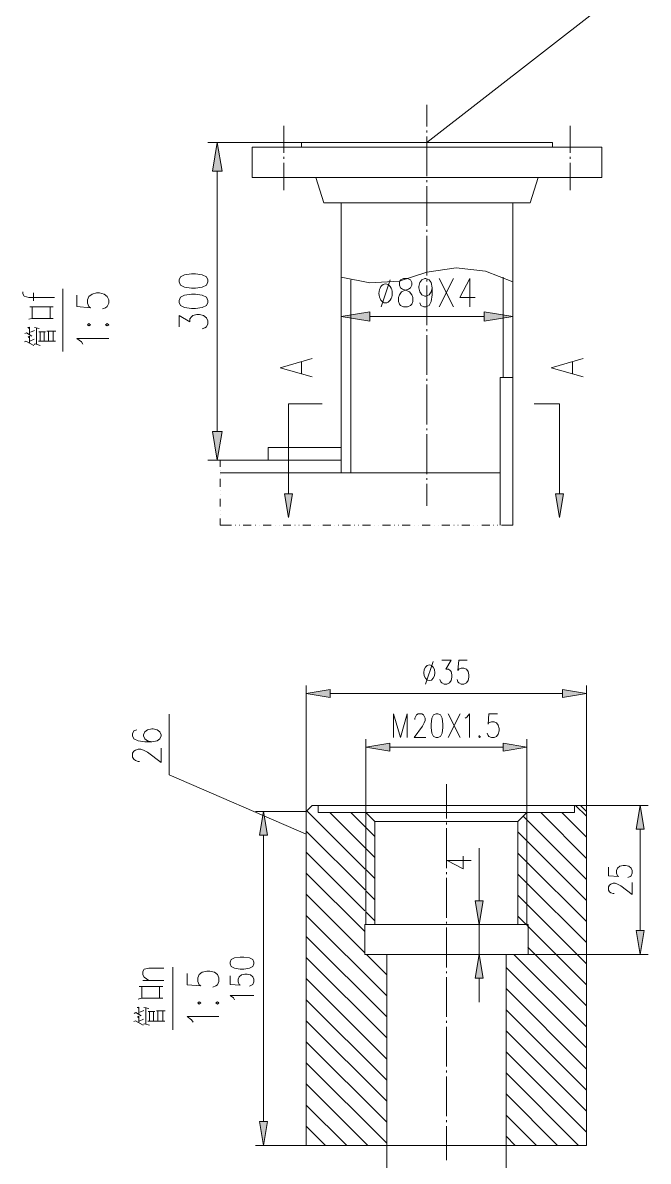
# Model space of a CAD drawing. Header units: millimetres. Extents: x 0 to 829, y 0 to 586.
# Drawn here: x 478.7 to 556.3, y 371.4 to 512.7 of the extents above; entities that cross this region are included whole.
import ezdxf

# ---------------------------------------------------------------- set-up
doc = ezdxf.new("R2010")
doc.units = ezdxf.units.MM

msp = doc.modelspace()

# ---------------------------------------------------------------- hatches: boundary and pattern name
h = msp.add_hatch(color=0)
h.dxf.hatch_style = 2
h.paths.add_polyline_path([(502.274417, 494.322806), (502.863556, 497.87175), (503.456222, 494.322806)])
h = msp.add_hatch(color=0)
h.dxf.hatch_style = 2
h.paths.add_polyline_path([(521.783028, 476.863833), (518.234083, 476.271167), (521.783028, 475.682028)])
h = msp.add_hatch(color=0)
h.dxf.hatch_style = 2
h.paths.add_polyline_path([(535.978806, 476.863833), (539.52775, 476.271167), (535.978806, 475.682028)])
h = msp.add_hatch(color=0)
h.dxf.hatch_style = 2
h.paths.add_polyline_path([(502.274417, 461.983667), (502.863556, 458.434722), (503.456222, 461.983667)])
h = msp.add_hatch(color=0)
h.dxf.hatch_style = 2
h.paths.add_polyline_path([(511.192639, 454.282528), (511.686528, 451.322722), (512.180417, 454.282528)])
h = msp.add_hatch(color=0)
h.dxf.hatch_style = 2
h.paths.add_polyline_path([(544.819417, 454.282528), (545.309778, 451.322722), (545.803667, 454.282528)])
h = msp.add_hatch(color=0)
h.dxf.hatch_style = 2
h.paths.add_polyline_path([(516.868833, 429.972611), (513.909028, 429.478722), (516.868833, 428.984833)])
h = msp.add_hatch(color=0)
h.dxf.hatch_style = 2
h.paths.add_polyline_path([(545.704889, 429.972611), (548.664694, 429.478722), (545.704889, 428.984833)])
h = msp.add_hatch(color=0)
h.dxf.hatch_style = 2
h.paths.add_polyline_path([(524.263056, 423.319222), (521.30325, 422.828861), (524.263056, 422.334972)])
h = msp.add_hatch(color=0)
h.dxf.hatch_style = 2
h.paths.add_polyline_path([(538.310667, 423.319222), (541.270472, 422.828861), (538.310667, 422.334972)])
h = msp.add_hatch(color=0)
h.dxf.hatch_style = 2
h.paths.add_polyline_path([(554.841833, 412.637111), (555.335722, 415.593389), (555.829611, 412.637111)])
h = msp.add_hatch(color=0)
h.dxf.hatch_style = 2
h.paths.add_polyline_path([(508.102306, 411.896278), (508.596194, 414.856083), (509.090083, 411.896278)])
h = msp.add_hatch(color=0)
h.dxf.hatch_style = 2
h.paths.add_polyline_path([(534.853444, 403.76475), (535.343806, 400.804944), (535.837694, 403.76475)])
h = msp.add_hatch(color=0)
h.dxf.hatch_style = 2
h.paths.add_polyline_path([(554.841833, 400.067639), (555.335722, 397.107833), (555.829611, 400.067639)])
h = msp.add_hatch(color=0)
h.dxf.hatch_style = 2
h.paths.add_polyline_path([(534.853444, 394.151556), (535.343806, 397.107833), (535.837694, 394.151556)])
h = msp.add_hatch(color=0)
h.dxf.hatch_style = 2
h.paths.add_polyline_path([(508.102306, 376.368028), (508.596194, 373.41175), (509.090083, 376.368028)])

# ---------------------------------------------------------------- linework, layer by layer
at = {"color": 0, "lineweight": 0}
for points in [[(528.880917, 497.87175), (550.188694, 514.473472)], [(528.880917, 502.560167), (528.880917, 499.854361)], [(511.136194, 499.924917), (511.136194, 496.562944)], [(528.880917, 499.364), (528.880917, 499.117056)], [(546.629167, 499.924917), (546.629167, 496.562944)], [(513.30225, 497.87175), (501.68175, 497.87175)], [(513.30225, 497.87175), (544.459583, 497.87175)], [(513.30225, 497.87175), (513.30225, 497.279083)], [(528.880917, 498.623167), (528.880917, 493.694861)], [(544.459583, 497.87175), (544.459583, 497.279083)], [(507.192139, 497.279083), (550.569694, 497.279083)], [(507.192139, 497.279083), (507.192139, 493.532583)], [(511.136194, 496.069056), (511.136194, 495.825639)], [(546.629167, 496.069056), (546.629167, 495.825639)], [(550.569694, 497.279083), (550.569694, 493.532583)], [(511.136194, 495.33175), (511.136194, 491.969778)], [(546.629167, 495.33175), (546.629167, 491.969778)], [(502.863556, 461.983667), (502.863556, 494.322806)], [(507.192139, 493.532583), (550.569694, 493.532583)], [(515.076722, 493.532583), (516.078611, 490.37875)], [(528.880917, 493.200972), (528.880917, 492.954028)], [(542.685111, 493.532583), (541.683222, 490.37875)], [(528.880917, 492.460139), (528.880917, 487.531833)], [(516.078611, 490.37875), (541.683222, 490.37875)], [(518.234083, 490.37875), (518.234083, 456.857806)], [(539.52775, 490.37875), (539.52775, 468.686444)], [(528.880917, 487.037944), (528.880917, 486.791)], [(528.880917, 486.300639), (528.880917, 481.368806)], [(518.234083, 481.146556), (521.797139, 480.433944), (525.427222, 480.649139), (528.880917, 481.781556)], [(539.52775, 480.578583), (536.123444, 481.905028), (532.493361, 482.31425), (528.880917, 481.781556)], [(518.234083, 481.146556), (518.234083, 475.089361)], [(519.415889, 480.804361), (519.415889, 456.857806)], [(524.3195, 480.836111), (523.1765, 477.4565)], [(529.515917, 479.823639), (529.388917, 479.315639), (529.134917, 478.976972), (528.753917, 478.807639), (528.626917, 478.807639), (528.245917, 478.976972), (527.995444, 479.315639), (527.868444, 479.823639), (527.868444, 479.989444), (527.995444, 480.497444), (528.245917, 480.836111), (528.626917, 481.005444), (528.753917, 481.005444), (529.134917, 480.836111), (529.388917, 480.497444), (529.515917, 479.823639), (529.515917, 478.976972), (529.388917, 478.130306), (529.134917, 477.625833), (528.753917, 477.4565), (528.499917, 477.4565), (528.118917, 477.625833), (527.995444, 477.9645)], [(528.880917, 480.878444), (528.880917, 480.6315)], [(530.401389, 477.4565), (532.175861, 481.005444)], [(530.401389, 481.005444), (532.175861, 477.4565)], [(534.204333, 481.005444), (532.937861, 478.638306), (534.839333, 478.638306)], [(534.204333, 481.005444), (534.204333, 477.4565)], [(538.345944, 481.157139), (538.345944, 468.686444)], [(539.52775, 480.578583), (539.52775, 475.089361)], [(478.744139, 479.350917), (478.744139, 479.072222), (478.931111, 478.79), (479.495556, 478.648889), (482.688194, 478.648889)], [(480.056472, 478.225556), (480.056472, 479.209806)], [(483.704194, 479.700167), (483.704194, 471.921417)], [(485.453972, 478.909944), (485.453972, 477.502361), (487.143778, 477.36125), (486.956806, 477.502361), (486.769833, 477.925694), (486.769833, 478.3455), (486.956806, 478.768833), (487.334278, 479.051056), (487.895194, 479.192167), (488.272667, 479.192167), (488.833583, 479.051056), (489.211056, 478.768833), (489.398028, 478.3455), (489.398028, 477.925694), (489.211056, 477.502361), (489.024083, 477.36125), (488.646611, 477.220139)], [(528.880917, 480.137611), (528.880917, 475.209306)], [(479.492028, 475.946611), (479.887139, 476.038333), (482.529444, 476.038333), (482.134333, 476.038333), (482.134333, 477.484722), (482.529444, 477.484722), (479.611972, 477.484722), (479.925944, 477.484722), (479.925944, 476.066556)], [(498.132806, 474.983528), (498.132806, 476.377), (499.483944, 475.618528), (499.483944, 475.996), (499.653278, 476.25), (499.822611, 476.377), (500.330611, 476.504), (500.669278, 476.504), (501.17375, 476.377), (501.512417, 476.123), (501.68175, 475.745528), (501.68175, 475.364528), (501.512417, 474.983528), (501.343083, 474.856528), (501.004417, 474.729528)], [(521.783028, 476.271167), (535.978806, 476.271167)], [(479.569639, 474.055722), (479.569639, 474.941194), (479.375611, 474.912972), (479.569639, 474.793028)], [(480.201111, 474.912972), (480.793778, 474.764806)], [(480.437472, 472.842167), (480.437472, 474.88475)], [(528.880917, 474.715417), (528.880917, 474.468472)], [(478.9805, 474.143917), (479.216861, 474.260333), (479.848333, 473.847583)], [(479.569639, 472.990333), (479.569639, 473.819361), (479.414417, 473.699417), (479.569639, 473.611222)], [(479.611972, 473.198472), (480.162306, 473.463056)], [(479.689583, 474.320306), (480.201111, 474.528444)], [(480.716167, 474.380278), (481.541667, 474.380278)], [(480.910194, 473.254917), (480.910194, 474.380278)], [(481.386444, 473.226694), (481.386444, 474.380278)], [(481.739222, 474.468472), (482.843417, 474.468472)], [(481.936778, 473.226694), (481.936778, 474.4085)], [(482.529444, 473.198472), (482.529444, 474.4085)], [(486.205389, 472.85275), (486.018417, 473.134972), (485.453972, 473.558306), (489.398028, 473.558306)], [(528.880917, 473.974583), (528.880917, 469.046278)], [(478.941694, 473.1385), (479.135722, 473.226694), (480.1235, 472.694)], [(480.162306, 472.813944), (480.28225, 472.870389), (480.910194, 472.694)], [(480.673833, 473.198472), (482.804611, 473.198472)], [(514.618111, 468.795806), (510.674056, 469.921167), (514.618111, 471.046528)], [(513.30225, 469.215611), (513.30225, 470.626722)], [(548.241361, 468.795806), (544.300833, 469.921167), (548.241361, 471.046528)], [(546.929028, 469.215611), (546.929028, 470.626722)], [(528.880917, 468.552389), (528.880917, 468.305444)], [(528.880917, 467.815083), (528.880917, 462.88325)], [(537.950833, 468.686444), (539.52775, 468.686444)], [(537.950833, 450.366694), (537.950833, 468.686444)], [(539.52775, 450.366694), (539.52775, 468.686444)], [(515.888111, 465.419722), (511.686528, 465.419722)], [(511.686528, 454.282528), (511.686528, 465.419722)], [(545.309778, 465.419722), (542.159472, 465.419722)], [(545.309778, 454.282528), (545.309778, 465.419722)], [(528.880917, 462.392889), (528.880917, 462.145944)], [(528.880917, 461.652056), (528.880917, 456.72375)], [(509.164167, 460.011639), (518.234083, 460.011639)], [(509.164167, 458.434722), (509.164167, 460.011639)], [(509.164167, 458.434722), (501.68175, 458.434722)], [(503.219861, 458.434722), (518.234083, 458.434722)], [(503.219861, 458.434722), (503.219861, 457.605694)], [(503.219861, 457.111806), (503.2375, 457.111806)], [(503.219861, 456.857806), (537.950833, 456.857806)], [(503.219861, 456.617917), (503.2375, 456.617917)], [(503.219861, 456.127556), (503.219861, 455.139778)], [(528.880917, 456.229861), (528.880917, 455.982917)], [(528.880917, 455.489028), (528.880917, 452.78675)], [(503.219861, 454.645889), (503.2375, 454.645889)], [(503.219861, 454.155528), (503.2375, 454.155528)], [(503.219861, 453.661639), (503.219861, 452.673861)], [(503.219861, 452.1835), (503.2375, 452.1835)], [(503.219861, 451.689611), (503.2375, 451.689611)], [(503.219861, 451.195722), (503.219861, 450.366694)], [(503.219861, 450.366694), (504.613333, 450.366694)], [(505.107222, 450.366694), (505.124861, 450.366694)], [(505.601111, 450.366694), (505.61875, 450.366694)], [(506.095, 450.366694), (507.07925, 450.366694)], [(507.573139, 450.366694), (507.590778, 450.366694)], [(508.067028, 450.366694), (508.084667, 450.366694)], [(508.557389, 450.366694), (509.545167, 450.366694)], [(510.035528, 450.366694), (510.053167, 450.366694)], [(510.529417, 450.366694), (510.547056, 450.366694)], [(511.023306, 450.366694), (512.007556, 450.366694)], [(512.501444, 450.366694), (512.519083, 450.366694)], [(512.995333, 450.366694), (513.012972, 450.366694)], [(513.489222, 450.366694), (514.473472, 450.366694)], [(514.967361, 450.366694), (514.985, 450.366694)], [(515.46125, 450.366694), (515.478889, 450.366694)], [(515.951611, 450.366694), (516.939389, 450.366694)], [(517.433278, 450.366694), (517.450917, 450.366694)], [(517.923639, 450.366694), (517.941278, 450.366694)], [(518.417528, 450.366694), (519.401778, 450.366694)], [(519.895667, 450.366694), (519.913306, 450.366694)], [(520.389556, 450.366694), (520.407194, 450.366694)], [(520.883444, 450.366694), (521.867694, 450.366694)], [(522.361583, 450.366694), (522.379222, 450.366694)], [(522.855472, 450.366694), (522.873111, 450.366694)], [(523.345833, 450.366694), (524.333611, 450.366694)], [(524.8275, 450.366694), (524.845139, 450.366694)], [(525.317861, 450.366694), (525.3355, 450.366694)], [(525.81175, 450.366694), (526.799528, 450.366694)], [(527.289889, 450.366694), (527.307528, 450.366694)], [(527.783778, 450.366694), (527.801417, 450.366694)], [(528.277667, 450.366694), (529.261917, 450.366694)], [(529.755806, 450.366694), (529.773444, 450.366694)], [(530.249694, 450.366694), (530.267333, 450.366694)], [(530.740056, 450.366694), (531.727833, 450.366694)], [(532.221722, 450.366694), (532.239361, 450.366694)], [(532.712083, 450.366694), (532.729722, 450.366694)], [(533.205972, 450.366694), (534.19375, 450.366694)], [(534.684111, 450.366694), (534.70175, 450.366694)], [(535.178, 450.366694), (535.195639, 450.366694)], [(535.671889, 450.366694), (536.656139, 450.366694)], [(537.150028, 450.366694), (537.167667, 450.366694)], [(537.643917, 450.366694), (537.661556, 450.366694)], [(538.134278, 450.366694), (539.52775, 450.366694)], [(529.649972, 433.479222), (528.697472, 430.664056)], [(530.704778, 433.620333), (531.868944, 433.620333), (531.233944, 432.494972), (531.551444, 432.494972), (531.763111, 432.353861), (531.868944, 432.21275), (531.97125, 431.789417), (531.97125, 431.507194), (531.868944, 431.083861), (531.657278, 430.801639), (531.339778, 430.664056), (531.022278, 430.664056), (530.704778, 430.801639), (530.598944, 430.94275), (530.493111, 431.224972)], [(533.872722, 433.620333), (532.817917, 433.620333), (532.712083, 432.353861), (532.817917, 432.494972), (533.135417, 432.636083), (533.452917, 432.636083), (533.770417, 432.494972), (533.978556, 432.21275), (534.084389, 431.789417), (534.084389, 431.507194), (533.978556, 431.083861), (533.770417, 430.801639), (533.452917, 430.664056), (533.135417, 430.664056), (532.817917, 430.801639), (532.712083, 430.94275), (532.60625, 431.224972)], [(513.909028, 414.856083), (513.909028, 430.4665)], [(548.664694, 414.856083), (548.664694, 430.4665)], [(516.868833, 429.478722), (545.704889, 429.478722)], [(496.908667, 426.924611), (496.908667, 419.396333)], [(524.735778, 424.010667), (524.735778, 426.966944), (525.582444, 424.010667), (526.425583, 426.966944), (526.425583, 424.010667)], [(527.378083, 426.264917), (527.378083, 426.406028), (527.483917, 426.68825), (527.58975, 426.829361), (527.801417, 426.966944), (528.221222, 426.966944), (528.432889, 426.829361), (528.538722, 426.68825), (528.644556, 426.406028), (528.644556, 426.123806), (528.538722, 425.841583), (528.327056, 425.41825), (527.27225, 424.010667), (528.750389, 424.010667)], [(531.498528, 424.010667), (532.976667, 426.966944)], [(531.498528, 426.966944), (532.976667, 424.010667)], [(533.611667, 426.406028), (533.819806, 426.547139), (534.137306, 426.966944), (534.137306, 424.010667)], [(537.62275, 426.966944), (536.567944, 426.966944), (536.462111, 425.700472), (536.567944, 425.841583), (536.885444, 425.982694), (537.202944, 425.982694), (537.520444, 425.841583), (537.728583, 425.559361), (537.834417, 425.136028), (537.834417, 424.857333), (537.728583, 424.434), (537.520444, 424.151778), (537.202944, 424.010667), (536.885444, 424.010667), (536.567944, 424.151778), (536.462111, 424.292889), (536.356278, 424.575111)], [(492.876417, 424.994917), (492.53775, 424.867917), (492.368417, 424.490444), (492.368417, 424.236444), (492.53775, 423.855444), (493.04575, 423.601444), (493.892417, 423.474444), (494.735556, 423.474444), (495.412889, 423.601444), (495.751556, 423.855444), (495.917361, 424.236444), (495.917361, 424.363444), (495.751556, 424.740917), (495.412889, 424.994917), (494.904889, 425.121917), (494.735556, 425.121917), (494.227556, 424.994917), (493.892417, 424.740917), (493.723083, 424.363444), (493.723083, 424.236444), (493.892417, 423.855444), (494.227556, 423.601444), (494.735556, 423.474444)], [(535.407306, 424.292889), (535.301472, 424.151778), (535.407306, 424.010667), (535.513139, 424.151778)], [(493.215083, 421.064972), (493.04575, 421.064972), (492.707083, 421.191972), (492.53775, 421.318972), (492.368417, 421.572972), (492.368417, 422.080972), (492.53775, 422.334972), (492.707083, 422.461972), (493.04575, 422.588972), (493.384417, 422.588972), (493.723083, 422.461972), (494.227556, 422.207972), (495.917361, 420.9415), (495.917361, 422.715972)], [(521.30325, 414.707917), (521.30325, 423.813111)], [(524.263056, 422.828861), (538.310667, 422.828861)], [(541.270472, 414.707917), (541.270472, 423.813111)], [(513.909028, 412.040917), (496.908667, 419.396333)], [(531.286861, 418.221583), (531.286861, 413.98825)], [(514.649861, 415.593389), (513.909028, 414.856083)], [(514.649861, 415.593389), (547.923861, 415.593389)], [(515.387167, 415.593389), (515.387167, 414.707917)], [(547.183028, 415.593389), (556.319972, 415.593389)], [(547.183028, 415.593389), (547.183028, 414.707917)], [(548.664694, 414.252833), (547.320611, 415.593389)], [(547.923861, 415.593389), (548.664694, 414.856083)], [(513.909028, 414.856083), (507.608417, 414.856083)], [(513.909028, 414.856083), (513.909028, 373.41175)], [(521.229167, 407.70175), (513.993694, 414.937222)], [(515.387167, 414.707917), (547.183028, 414.707917)], [(521.257389, 410.287611), (516.837083, 414.707917)], [(521.285611, 412.877), (519.451167, 414.707917)], [(521.30325, 414.707917), (521.30325, 400.804944)], [(522.4145, 413.596667), (521.30325, 414.707917)], [(540.159222, 413.596667), (541.270472, 414.707917)], [(541.270472, 413.804806), (540.818917, 414.256361)], [(541.270472, 414.707917), (541.270472, 400.804944)], [(548.664694, 409.024667), (542.981444, 414.707917)], [(548.664694, 411.63875), (545.595528, 414.707917)], [(548.664694, 414.856083), (548.664694, 373.41175)], [(522.4145, 411.748111), (521.30325, 412.855833)], [(522.4145, 413.596667), (540.159222, 413.596667)], [(522.4145, 413.596667), (522.4145, 400.804944)], [(531.286861, 413.497889), (531.286861, 413.250944)], [(531.286861, 412.757056), (531.286861, 407.82875)], [(540.159222, 413.596667), (540.159222, 400.804944)], [(548.664694, 406.410583), (541.270472, 413.804806)], [(555.335722, 400.067639), (555.335722, 412.637111)], [(508.596194, 411.896278), (508.596194, 376.368028)], [(521.200944, 405.115889), (513.909028, 412.407806)], [(541.270472, 411.190722), (540.159222, 412.301972)], [(548.664694, 403.7965), (541.270472, 411.190722)], [(521.172722, 402.530028), (513.909028, 409.793722)], [(522.4145, 409.134028), (521.30325, 410.24175)], [(535.343806, 403.76475), (535.343806, 410.277028)], [(531.39975, 408.763611), (533.371778, 407.708806), (533.371778, 409.292778)], [(531.39975, 408.763611), (534.359556, 408.763611)], [(541.270472, 408.576639), (540.159222, 409.687889)], [(548.664694, 401.182417), (541.270472, 408.576639)], [(521.155083, 399.933583), (513.909028, 407.179639)], [(522.4145, 406.519944), (521.30325, 407.627667)], [(531.286861, 407.334861), (531.286861, 407.087917)], [(541.270472, 405.962556), (540.159222, 407.070278)], [(551.391667, 407.938111), (551.391667, 406.879778), (552.658139, 406.773944), (552.517028, 406.879778), (552.375917, 407.197278), (552.375917, 407.514778), (552.517028, 407.832278), (552.79925, 408.040417), (553.222583, 408.14625), (553.504806, 408.14625), (553.928139, 408.040417), (554.206833, 407.832278), (554.347944, 407.514778), (554.347944, 407.197278), (554.206833, 406.879778), (554.06925, 406.773944), (553.787028, 406.668111)], [(531.286861, 406.594028), (531.286861, 401.665722)], [(548.664694, 398.568333), (541.270472, 405.962556)], [(552.097222, 404.660806), (551.956111, 404.660806), (551.673889, 404.766639), (551.532778, 404.872472), (551.391667, 405.084139), (551.391667, 405.507472), (551.532778, 405.719139), (551.673889, 405.824972), (551.956111, 405.930806), (552.238333, 405.930806), (552.517028, 405.824972), (552.940361, 405.613306), (554.347944, 404.554972), (554.347944, 406.036639)], [(521.155083, 397.3195), (513.909028, 404.565556)], [(522.4145, 403.902333), (521.30325, 405.013583)], [(541.270472, 403.348472), (540.159222, 404.456194)], [(548.664694, 395.95425), (541.270472, 403.348472)], [(523.892639, 391.967861), (513.909028, 401.951472)], [(522.4145, 401.28825), (521.30325, 402.3995)], [(541.196389, 400.804944), (540.159222, 401.842111)], [(521.155083, 400.804944), (521.155083, 397.107833)], [(521.155083, 400.804944), (541.415111, 400.804944)], [(531.286861, 401.171833), (531.286861, 400.924889)], [(531.286861, 400.804944), (536.331583, 400.804944)], [(531.286861, 400.434528), (531.286861, 395.502694)], [(535.343806, 397.107833), (535.343806, 400.804944)], [(548.664694, 393.340167), (541.270472, 400.730861)], [(541.415111, 400.804944), (541.415111, 397.107833)], [(523.892639, 389.353778), (513.909028, 399.337389)], [(521.155083, 397.107833), (541.415111, 397.107833)], [(523.892639, 394.581944), (521.36675, 397.107833)], [(523.892639, 397.107833), (523.892639, 373.41175)], [(531.286861, 397.107833), (536.331583, 397.107833)], [(538.681083, 397.107833), (538.681083, 373.41175)], [(548.664694, 388.112), (539.665333, 397.107833)], [(548.664694, 390.726083), (541.379833, 398.007417)], [(541.415111, 397.107833), (556.319972, 397.107833)], [(523.892639, 386.739694), (513.909028, 396.723306)], [(494.37925, 393.851694), (493.814806, 394.275028), (493.627833, 394.55725), (493.627833, 394.977056), (493.814806, 395.259278), (494.37925, 395.400389), (496.256028, 395.400389)], [(497.374333, 395.537972), (497.374333, 387.759222)], [(499.124111, 394.74775), (499.124111, 393.340167), (500.813917, 393.199056), (500.626944, 393.340167), (500.436444, 393.7635), (500.436444, 394.183306), (500.626944, 394.606639), (501.000889, 394.888861), (501.565333, 395.029972), (501.939278, 395.029972), (502.503722, 394.888861), (502.877667, 394.606639), (503.068167, 394.183306), (503.068167, 393.7635), (502.877667, 393.340167), (502.690694, 393.199056), (502.31675, 393.057944)], [(504.454583, 394.451417), (504.454583, 393.393083), (505.721056, 393.28725), (505.583472, 393.393083), (505.442361, 393.710583), (505.442361, 394.028083), (505.583472, 394.345583), (505.862167, 394.55725), (506.2855, 394.663083), (506.567722, 394.663083), (506.991056, 394.55725), (507.273278, 394.345583), (507.414389, 394.028083), (507.414389, 393.710583), (507.273278, 393.393083), (507.132167, 393.28725), (506.849944, 393.181417)], [(531.286861, 395.008806), (531.286861, 394.765389)], [(531.286861, 394.2715), (531.286861, 389.343194)], [(548.664694, 385.497917), (538.681083, 395.478)], [(493.063389, 391.57275), (493.454972, 391.664472), (496.097278, 391.664472), (495.705694, 391.664472), (495.705694, 393.110861), (496.097278, 393.110861), (493.179806, 393.110861), (493.497306, 393.110861), (493.497306, 391.692694)], [(496.256028, 393.851694), (493.627833, 393.851694)], [(523.892639, 384.125611), (513.909028, 394.105694)], [(535.343806, 394.151556), (535.343806, 391.195278)], [(548.664694, 382.883833), (538.681083, 392.863917)], [(505.019028, 391.491611), (504.877917, 391.703278), (504.454583, 392.020778), (507.414389, 392.020778)], [(523.892639, 381.511528), (513.909028, 391.491611)], [(493.141, 389.681861), (493.141, 390.567333), (492.943444, 390.539111), (493.141, 390.419167)], [(493.260944, 389.946444), (493.772472, 390.154583)], [(493.772472, 390.539111), (494.365139, 390.390944)], [(494.008833, 388.468306), (494.008833, 390.510889)], [(494.284, 390.006417), (495.113028, 390.006417)], [(494.481556, 388.884583), (494.481556, 390.006417)], [(494.954278, 388.852833), (494.954278, 390.006417)], [(495.310583, 390.094611), (496.414778, 390.094611)], [(495.508139, 388.852833), (495.508139, 390.034639)], [(496.097278, 388.824611), (496.097278, 390.034639)], [(548.664694, 380.26975), (538.681083, 390.249833)], [(492.509528, 388.764639), (492.707083, 388.852833), (493.694861, 388.320139)], [(492.548333, 389.770056), (492.784694, 389.89), (493.416167, 389.473722)], [(493.141, 388.616472), (493.141, 389.4455), (492.98225, 389.325556), (493.141, 389.237361)], [(493.179806, 388.824611), (493.733667, 389.089194)], [(494.245194, 388.824611), (496.375972, 388.824611)], [(499.875528, 388.690556), (499.685028, 388.972778), (499.124111, 389.396111), (503.068167, 389.396111)], [(523.892639, 378.897444), (513.909028, 388.877528)], [(531.286861, 388.849306), (531.286861, 388.602361)], [(493.733667, 388.440083), (493.850083, 388.500056), (494.481556, 388.320139)], [(531.286861, 388.108472), (531.286861, 383.180167)], [(548.664694, 377.655667), (538.681083, 387.63575)], [(523.892639, 376.283361), (513.909028, 386.263444)], [(548.664694, 375.038056), (538.681083, 385.021667)], [(523.892639, 373.669278), (513.909028, 383.649361)], [(531.286861, 382.686278), (531.286861, 382.439333)], [(531.286861, 381.945444), (531.286861, 377.017139)], [(547.676917, 373.41175), (538.681083, 382.407583)], [(521.532556, 373.41175), (513.909028, 381.035278)], [(545.062833, 373.41175), (538.681083, 379.7935)], [(518.918472, 373.41175), (513.909028, 378.421194)], [(516.304389, 373.41175), (513.909028, 375.807111)], [(531.286861, 376.52325), (531.286861, 376.279833)], [(542.44875, 373.41175), (538.681083, 377.179417)], [(531.286861, 375.785944), (531.286861, 371.556139)], [(539.834667, 373.41175), (538.681083, 374.565333)], [(513.909028, 373.41175), (507.608417, 373.41175)], [(513.909028, 373.41175), (548.664694, 373.41175)], [(523.892639, 373.41175), (523.892639, 366.2045)], [(538.681083, 373.41175), (538.681083, 366.2045)]]:
    msp.add_lwpolyline(points, dxfattribs=at)
for points in [[(502.274417, 494.322806), (502.863556, 497.87175), (503.456222, 494.322806)], [(498.132806, 480.560944), (498.302139, 480.179944), (498.810139, 479.925944), (499.653278, 479.798944), (500.161278, 479.798944), (501.004417, 479.925944), (501.512417, 480.179944), (501.68175, 480.560944), (501.68175, 480.814944), (501.512417, 481.195944), (501.004417, 481.449944), (500.161278, 481.573417), (499.653278, 481.573417), (498.810139, 481.449944), (498.302139, 481.195944), (498.132806, 480.814944)], [(525.966972, 481.005444), (525.585972, 480.836111), (525.458972, 480.497444), (525.458972, 480.158778), (525.585972, 479.823639), (525.839972, 479.654306), (526.344444, 479.484972), (526.725444, 479.315639), (526.979444, 478.976972), (527.106444, 478.638306), (527.106444, 478.130306), (526.979444, 477.795167), (526.852444, 477.625833), (526.471444, 477.4565), (525.966972, 477.4565), (525.585972, 477.625833), (525.458972, 477.795167), (525.331972, 478.130306), (525.331972, 478.638306), (525.458972, 478.976972), (525.712972, 479.315639), (526.093972, 479.484972), (526.598444, 479.654306), (526.852444, 479.823639), (526.979444, 480.158778), (526.979444, 480.497444), (526.852444, 480.836111), (526.471444, 481.005444)], [(498.132806, 478.024472), (498.302139, 477.647), (498.810139, 477.393), (499.653278, 477.266), (500.161278, 477.266), (501.004417, 477.393), (501.512417, 477.647), (501.68175, 478.024472), (501.68175, 478.278472), (501.512417, 478.659472), (501.004417, 478.913472), (500.161278, 479.040472), (499.653278, 479.040472), (498.810139, 478.913472), (498.302139, 478.659472), (498.132806, 478.278472)], [(521.783028, 476.863833), (518.234083, 476.271167), (521.783028, 475.682028)], [(535.978806, 476.863833), (539.52775, 476.271167), (535.978806, 475.682028)], [(486.769833, 475.248111), (486.956806, 475.107), (487.143778, 475.248111), (486.956806, 475.389222)], [(489.024083, 475.248111), (489.211056, 475.107), (489.398028, 475.248111), (489.211056, 475.389222)], [(502.274417, 461.983667), (502.863556, 458.434722), (503.456222, 461.983667)], [(511.192639, 454.282528), (511.686528, 451.322722), (512.180417, 454.282528)], [(544.819417, 454.282528), (545.309778, 451.322722), (545.803667, 454.282528)], [(516.868833, 429.972611), (513.909028, 429.478722), (516.868833, 428.984833)], [(545.704889, 429.972611), (548.664694, 429.478722), (545.704889, 428.984833)], [(530.020389, 426.966944), (529.702889, 426.829361), (529.491222, 426.406028), (529.385389, 425.700472), (529.385389, 425.277139), (529.491222, 424.575111), (529.702889, 424.151778), (530.020389, 424.010667), (530.228528, 424.010667), (530.546028, 424.151778), (530.757694, 424.575111), (530.863528, 425.277139), (530.863528, 425.700472), (530.757694, 426.406028), (530.546028, 426.829361), (530.228528, 426.966944)], [(524.263056, 423.319222), (521.30325, 422.828861), (524.263056, 422.334972)], [(538.310667, 423.319222), (541.270472, 422.828861), (538.310667, 422.334972)], [(554.841833, 412.637111), (555.335722, 415.593389), (555.829611, 412.637111)], [(508.102306, 411.896278), (508.596194, 414.856083), (509.090083, 411.896278)], [(534.853444, 403.76475), (535.343806, 400.804944), (535.837694, 403.76475)], [(554.841833, 400.067639), (555.335722, 397.107833), (555.829611, 400.067639)], [(534.853444, 394.151556), (535.343806, 397.107833), (535.837694, 394.151556)], [(504.454583, 395.929556), (504.595694, 395.612056), (505.019028, 395.400389), (505.721056, 395.294556), (506.144389, 395.294556), (506.849944, 395.400389), (507.273278, 395.612056), (507.414389, 395.929556), (507.414389, 396.141222), (507.273278, 396.458722), (506.849944, 396.670389), (506.144389, 396.772694), (505.721056, 396.772694), (505.019028, 396.670389), (504.595694, 396.458722), (504.454583, 396.141222)], [(500.436444, 391.085917), (500.626944, 390.944806), (500.813917, 391.085917), (500.626944, 391.227028)], [(502.690694, 391.085917), (502.877667, 390.944806), (503.068167, 391.085917), (502.877667, 391.227028)], [(508.102306, 376.368028), (508.596194, 373.41175), (509.090083, 376.368028)]]:
    msp.add_lwpolyline(points, close=True, dxfattribs=at)
for centre, major_axis, ratio in [((523.746236, 479.146306), (0, 1.181806), 0.697015), ((529.173722, 432.069875), (0, 0.986014), 0.697674)]:
    msp.add_ellipse(centre, major_axis=major_axis, ratio=ratio, start_param=0, end_param=6.283185, dxfattribs=at)

doc.saveas('drawing.dxf')
